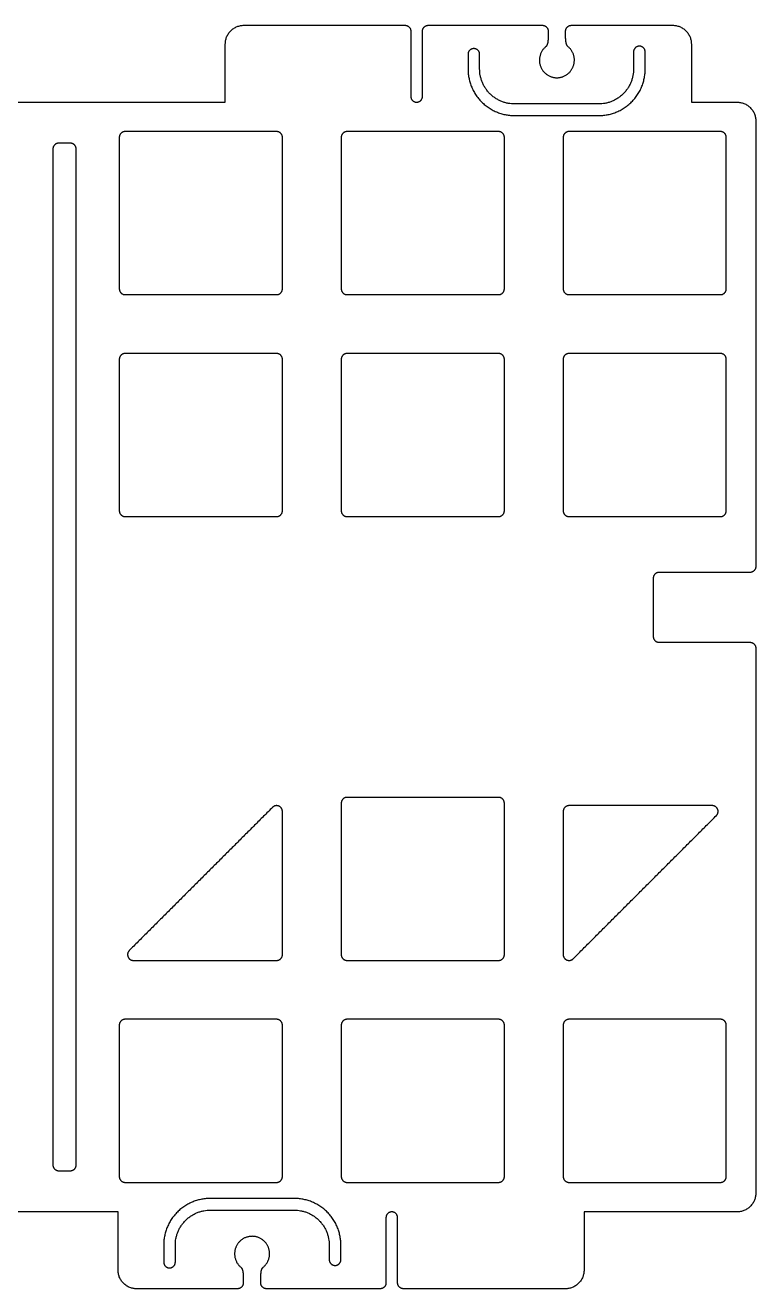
# Model space of a CAD drawing. Header units: millimetres. Extents: x 1 to 349, y 0 to 109.
# Drawn here: x 286.1 to 348.8, y 0.3 to 108.8 of the extents above; entities that cross this region are included whole.
import ezdxf

# ---------------------------------------------------------------- set-up
doc = ezdxf.new("R2010")
doc.units = ezdxf.units.MM
doc.layers.add('默认', color=7, linetype='Continuous', true_color=0x000000)

msp = doc.modelspace()

# ---------------------------------------------------------------- linework, layer by layer
at = {"layer": '默认', "color": 114, "true_color": 0x139b48}
for points in [[(245.31, 107.17), (245.31, 102.17), (303.3, 102.17), (303.3, 107.17)], [(343.3, 107.17), (343.3, 102.17), (347.23, 102.17)], [(294.09, 6.92), (252, 6.92), (252, 1.92)]]:
    msp.add_lwpolyline(points, dxfattribs=at)
for points, weights in [([(303.3, 107.17), (303.3, 108.77), (304.9, 108.77)], [1, 0.707106781187, 1]), ([(318.72, 108.77), (319.22, 108.77), (319.22, 108.27)], [1, 0.707106781185, 1]), ([(320.22, 108.27), (320.22, 108.77), (320.72, 108.77)], [1, 0.707106781187, 1]), ([(330.51, 108.77), (331.01, 108.77), (331.01, 108.27)], [1, 0.707106781189, 1]), ([(332.51, 108.27), (332.51, 108.77), (333.01, 108.77)], [1, 0.70710678119, 1]), ([(341.7, 108.77), (343.3, 108.77), (343.3, 107.17)], [1, 0.707106781188, 1]), ([(324.63, 106.77), (324.13, 106.77), (324.13, 106.27)], [1, 0.707106781187, 1]), ([(325.13, 106.27), (325.13, 106.77), (324.63, 106.77)], [1, 0.707106781187, 1]), ([(324.13, 105.02), (324.13, 101.02), (328.13, 101.02)], [1, 0.707106781189, 1]), ([(328.13, 102.02), (325.13, 102.02), (325.13, 105.02)], [1, 0.707106781189, 1]), ([(335.34, 101.02), (339.34, 101.02), (339.34, 105.02)], [1, 0.707106781184, 1]), ([(338.34, 105.02), (338.34, 102.02), (335.34, 102.02)], [1, 0.707106781184, 1]), ([(347.23, 102.17), (348.83, 102.17), (348.83, 100.57)], [1, 0.707106781187, 1]), ([(294.7, 99.65), (294.2, 99.65), (294.2, 99.15)], [1, 0.707106781187, 1]), ([(308.2, 99.15), (308.2, 99.65), (307.7, 99.65)], [1, 0.707106781188, 1]), ([(313.75, 99.65), (313.25, 99.65), (313.25, 99.15)], [1, 0.707106781187, 1]), ([(327.25, 99.15), (327.25, 99.65), (326.75, 99.65)], [1, 0.707106781188, 1]), ([(332.8, 99.65), (332.3, 99.65), (332.3, 99.15)], [1, 0.707106781187, 1]), ([(346.3, 99.15), (346.3, 99.65), (345.8, 99.65)], [1, 0.707106781189, 1]), ([(289, 98.65), (288.5, 98.65), (288.5, 98.15)], [1, 0.707106781187, 1]), ([(290.5, 98.15), (290.5, 98.65), (290, 98.65)], [1, 0.707106781187, 1]), ([(294.2, 86.15), (294.2, 85.65), (294.7, 85.65)], [1, 0.707106781186, 1]), ([(307.7, 85.65), (308.2, 85.65), (308.2, 86.15)], [1, 0.707106781185, 1]), ([(313.25, 86.15), (313.25, 85.65), (313.75, 85.65)], [1, 0.707106781186, 1]), ([(326.75, 85.65), (327.25, 85.65), (327.25, 86.15)], [1, 0.707106781186, 1]), ([(332.3, 86.15), (332.3, 85.65), (332.8, 85.65)], [1, 0.707106781186, 1]), ([(345.8, 85.65), (346.3, 85.65), (346.3, 86.15)], [1, 0.707106781188, 1]), ([(294.7, 80.6), (294.2, 80.6), (294.2, 80.1)], [1, 0.707106781187, 1]), ([(308.2, 80.1), (308.2, 80.6), (307.7, 80.6)], [1, 0.707106781186, 1]), ([(313.75, 80.6), (313.25, 80.6), (313.25, 80.1)], [1, 0.707106781186, 1]), ([(327.25, 80.1), (327.25, 80.6), (326.75, 80.6)], [1, 0.707106781186, 1]), ([(332.8, 80.6), (332.3, 80.6), (332.3, 80.1)], [1, 0.707106781186, 1]), ([(346.3, 80.1), (346.3, 80.6), (345.8, 80.6)], [1, 0.707106781188, 1]), ([(294.2, 67.1), (294.2, 66.6), (294.7, 66.6)], [1, 0.707106781185, 1]), ([(307.7, 66.6), (308.2, 66.6), (308.2, 67.1)], [1, 0.707106781184, 1]), ([(313.25, 67.1), (313.25, 66.6), (313.75, 66.6)], [1, 0.707106781184, 1]), ([(326.75, 66.6), (327.25, 66.6), (327.25, 67.1)], [1, 0.707106781185, 1]), ([(332.3, 67.1), (332.3, 66.6), (332.8, 66.6)], [1, 0.707106781184, 1]), ([(345.8, 66.6), (346.3, 66.6), (346.3, 67.1)], [1, 0.707106781186, 1]), ([(348.83, 62.31), (348.83, 61.81), (348.33, 61.81)], [1, 0.707106781185, 1]), ([(340.53, 61.81), (340.03, 61.81), (340.03, 61.31)], [1, 0.707106781188, 1]), ([(340.03, 56.31), (340.03, 55.81), (340.53, 55.81)], [1, 0.707106781188, 1]), ([(348.33, 55.81), (348.83, 55.81), (348.83, 55.31)], [1, 0.707106781187, 1]), ([(313.75, 42.5), (313.25, 42.5), (313.25, 42)], [1, 0.707106781187, 1]), ([(327.25, 42), (327.25, 42.5), (326.75, 42.5)], [1, 0.707106781188, 1]), ([(332.8, 41.79), (332.3, 41.79), (332.3, 41.29)], [1, 0.707106781187, 1]), ([(307.7, 28.5), (308.2, 28.5), (308.2, 29)], [1, 0.707106781188, 1]), ([(313.25, 29), (313.25, 28.5), (313.75, 28.5)], [1, 0.707106781185, 1]), ([(326.75, 28.5), (327.25, 28.5), (327.25, 29)], [1, 0.707106781185, 1]), ([(294.7, 23.45), (294.2, 23.45), (294.2, 22.95)], [1, 0.707106781187, 1]), ([(308.2, 22.95), (308.2, 23.45), (307.7, 23.45)], [1, 0.707106781185, 1]), ([(313.75, 23.45), (313.25, 23.45), (313.25, 22.95)], [1, 0.707106781187, 1]), ([(327.25, 22.95), (327.25, 23.45), (326.75, 23.45)], [1, 0.707106781186, 1]), ([(332.8, 23.45), (332.3, 23.45), (332.3, 22.95)], [1, 0.707106781185, 1]), ([(346.3, 22.95), (346.3, 23.45), (345.8, 23.45)], [1, 0.707106781186, 1]), ([(288.5, 10.95), (288.5, 10.45), (289, 10.45)], [1, 0.707106781186, 1]), ([(290, 10.45), (290.5, 10.45), (290.5, 10.95)], [1, 0.707106781187, 1]), ([(294.2, 9.95), (294.2, 9.45), (294.7, 9.45)], [1, 0.707106781186, 1]), ([(307.7, 9.45), (308.2, 9.45), (308.2, 9.95)], [1, 0.707106781187, 1]), ([(313.25, 9.95), (313.25, 9.45), (313.75, 9.45)], [1, 0.707106781186, 1]), ([(326.75, 9.45), (327.25, 9.45), (327.25, 9.95)], [1, 0.707106781187, 1]), ([(332.3, 9.95), (332.3, 9.45), (332.8, 9.45)], [1, 0.707106781186, 1]), ([(345.8, 9.45), (346.3, 9.45), (346.3, 9.95)], [1, 0.707106781188, 1]), ([(302.01, 8.07), (298.01, 8.07), (298.01, 4.07)], [1, 0.707106781184, 1]), ([(313.22, 4.07), (313.22, 8.07), (309.22, 8.07)], [1, 0.707106781189, 1]), ([(348.83, 8.52), (348.83, 6.92), (347.23, 6.92)], [1, 0.707106781186, 1]), ([(299.01, 4.07), (299.01, 7.07), (302.01, 7.07)], [1, 0.707106781184, 1]), ([(309.22, 7.07), (312.22, 7.07), (312.22, 4.07)], [1, 0.707106781189, 1]), ([(312.22, 2.82), (312.22, 2.32), (312.72, 2.32)], [1, 0.707106781185, 1]), ([(312.72, 2.32), (313.22, 2.32), (313.22, 2.82)], [1, 0.707106781187, 1]), ([(295.69, 0.32), (294.09, 0.32), (294.09, 1.92)], [1, 0.707106781188, 1]), ([(334.09, 1.92), (334.09, 0.32), (332.49, 0.32)], [1, 0.707106781187, 1]), ([(304.84, 0.82), (304.84, 0.32), (304.34, 0.32)], [1, 0.70710678119, 1]), ([(306.84, 0.32), (306.34, 0.32), (306.34, 0.82)], [1, 0.707106781186, 1]), ([(317.09, 0.82), (317.09, 0.32), (316.59, 0.32)], [1, 0.707106781188, 1]), ([(318.59, 0.32), (318.09, 0.32), (318.09, 0.82)], [1, 0.707106781185, 1])]:
    msp.add_rational_spline(points, weights, degree=2, dxfattribs=at)
for points, degree in [([(304.9, 108.77), (309.51, 108.77), (314.11, 108.77), (318.72, 108.77)], 3), ([(320.72, 108.77), (323.98, 108.77), (327.24, 108.77), (330.51, 108.77)], 3), ([(333.01, 108.77), (335.91, 108.77), (338.8, 108.77), (341.7, 108.77)], 3), ([(319.22, 108.27), (319.22, 106.41), (319.22, 104.54), (319.22, 102.67)], 3), ([(320.22, 102.67), (320.22, 104.54), (320.22, 106.41), (320.22, 108.27)], 3), ([(331.01, 108.27), (331.01, 108.11), (331.01, 107.94), (331.01, 107.77)], 3), ([(332.51, 107.77), (332.51, 107.94), (332.51, 108.11), (332.51, 108.27)], 3), ([(338.34, 106.48), (338.34, 105.75), (338.34, 105.02)], 2), ([(339.34, 105.02), (339.34, 105.75), (339.34, 106.48)], 2), ([(324.13, 106.27), (324.13, 105.65), (324.13, 105.02)], 2), ([(325.13, 105.02), (325.13, 105.65), (325.13, 106.27)], 2), ([(335.34, 102.02), (331.74, 102.02), (328.13, 102.02)], 2), ([(328.13, 101.02), (331.74, 101.02), (335.34, 101.02)], 2), ([(348.83, 100.57), (348.83, 87.82), (348.83, 75.06), (348.83, 62.31)], 3), ([(294.2, 99.15), (294.2, 92.65), (294.2, 86.15)], 2), ([(307.7, 99.65), (301.2, 99.65), (294.7, 99.65)], 2), ([(308.2, 86.15), (308.2, 92.65), (308.2, 99.15)], 2), ([(313.25, 99.15), (313.25, 92.65), (313.25, 86.15)], 2), ([(326.75, 99.65), (320.25, 99.65), (313.75, 99.65)], 2), ([(327.25, 86.15), (327.25, 92.65), (327.25, 99.15)], 2), ([(332.3, 99.15), (332.3, 92.65), (332.3, 86.15)], 2), ([(345.8, 99.65), (339.3, 99.65), (332.8, 99.65)], 2), ([(346.3, 86.15), (346.3, 92.65), (346.3, 99.15)], 2), ([(288.5, 98.15), (288.5, 54.55), (288.5, 10.95)], 2), ([(290, 98.65), (289.5, 98.65), (289, 98.65)], 2), ([(290.5, 10.95), (290.5, 54.55), (290.5, 98.15)], 2), ([(294.7, 85.65), (301.2, 85.65), (307.7, 85.65)], 2), ([(313.75, 85.65), (320.25, 85.65), (326.75, 85.65)], 2), ([(332.8, 85.65), (339.3, 85.65), (345.8, 85.65)], 2), ([(307.7, 80.6), (301.2, 80.6), (294.7, 80.6)], 2), ([(326.75, 80.6), (320.25, 80.6), (313.75, 80.6)], 2), ([(345.8, 80.6), (339.3, 80.6), (332.8, 80.6)], 2), ([(294.2, 80.1), (294.2, 73.6), (294.2, 67.1)], 2), ([(308.2, 67.1), (308.2, 73.6), (308.2, 80.1)], 2), ([(313.25, 80.1), (313.25, 73.6), (313.25, 67.1)], 2), ([(327.25, 67.1), (327.25, 73.6), (327.25, 80.1)], 2), ([(332.3, 80.1), (332.3, 73.6), (332.3, 67.1)], 2), ([(346.3, 67.1), (346.3, 73.6), (346.3, 80.1)], 2), ([(294.7, 66.6), (301.2, 66.6), (307.7, 66.6)], 2), ([(313.75, 66.6), (320.25, 66.6), (326.75, 66.6)], 2), ([(332.8, 66.6), (339.3, 66.6), (345.8, 66.6)], 2), ([(340.03, 61.31), (340.03, 59.64), (340.03, 57.98), (340.03, 56.31)], 3), ([(348.33, 61.81), (346.31, 61.81), (343.71, 61.81), (340.53, 61.81)], 3), ([(340.53, 55.81), (343.71, 55.81), (346.31, 55.81), (348.33, 55.81)], 3), ([(348.83, 55.31), (348.83, 39.71), (348.83, 24.12), (348.83, 8.52)], 3), ([(326.75, 42.5), (320.25, 42.5), (313.75, 42.5)], 2), ([(307.35, 41.64), (301.2, 35.5), (295.05, 29.35)], 2), ([(308.2, 29), (308.2, 35.14), (308.2, 41.29)], 2), ([(313.25, 42), (313.25, 35.5), (313.25, 29)], 2), ([(327.25, 29), (327.25, 35.5), (327.25, 42)], 2), ([(332.3, 41.29), (332.3, 35.14), (332.3, 29)], 2), ([(345.09, 41.79), (338.95, 41.79), (332.8, 41.79)], 2), ([(333.15, 28.64), (339.3, 34.79), (345.45, 40.94)], 2), ([(295.41, 28.5), (301.55, 28.5), (307.7, 28.5)], 2), ([(313.75, 28.5), (320.25, 28.5), (326.75, 28.5)], 2), ([(294.2, 22.95), (294.2, 16.45), (294.2, 9.95)], 2), ([(307.7, 23.45), (301.2, 23.45), (294.7, 23.45)], 2), ([(308.2, 9.95), (308.2, 16.45), (308.2, 22.95)], 2), ([(313.25, 22.95), (313.25, 16.45), (313.25, 9.95)], 2), ([(326.75, 23.45), (320.25, 23.45), (313.75, 23.45)], 2), ([(327.25, 9.95), (327.25, 16.45), (327.25, 22.95)], 2), ([(332.3, 22.95), (332.3, 16.45), (332.3, 9.95)], 2), ([(345.8, 23.45), (339.3, 23.45), (332.8, 23.45)], 2), ([(346.3, 9.95), (346.3, 16.45), (346.3, 22.95)], 2), ([(289, 10.45), (289.5, 10.45), (290, 10.45)], 2), ([(294.7, 9.45), (301.2, 9.45), (307.7, 9.45)], 2), ([(313.75, 9.45), (320.25, 9.45), (326.75, 9.45)], 2), ([(332.8, 9.45), (339.3, 9.45), (345.8, 9.45)], 2), ([(309.22, 8.07), (305.62, 8.07), (302.01, 8.07)], 2), ([(294.09, 1.92), (294.09, 3.37), (294.09, 5.04), (294.09, 6.92)], 3), ([(302.01, 7.07), (305.62, 7.07), (309.22, 7.07)], 2), ([(347.23, 6.92), (342.85, 6.92), (338.47, 6.92), (334.09, 6.92)], 3), ([(334.09, 6.92), (334.09, 4.95), (334.09, 3.28), (334.09, 1.92)], 3), ([(317.09, 6.42), (317.09, 4.56), (317.09, 2.69), (317.09, 0.82)], 3), ([(318.09, 0.82), (318.09, 2.69), (318.09, 4.56), (318.09, 6.42)], 3), ([(298.01, 4.07), (298.01, 3.34), (298.01, 2.61)], 2), ([(299.01, 2.61), (299.01, 3.34), (299.01, 4.07)], 2), ([(312.22, 4.07), (312.22, 3.45), (312.22, 2.82)], 2), ([(313.22, 2.82), (313.22, 3.45), (313.22, 4.07)], 2), ([(304.84, 1.32), (304.84, 1.16), (304.84, 0.99), (304.84, 0.82)], 3), ([(306.34, 0.82), (306.34, 0.99), (306.34, 1.16), (306.34, 1.32)], 3), ([(304.34, 0.32), (301.46, 0.32), (298.58, 0.32), (295.69, 0.32)], 3), ([(316.59, 0.32), (313.34, 0.32), (310.09, 0.32), (306.84, 0.32)], 3), ([(332.49, 0.32), (327.86, 0.32), (323.23, 0.32), (318.59, 0.32)], 3)]:
    msp.add_open_spline(points, degree=degree, dxfattribs=at)
for points, weights, degree, knots in [([(331.01, 107.77), (331.01, 107.66), (331, 107.54), (330.99, 107.42), (330.97, 107.24), (330.92, 107.03), (330.79, 106.92)], [1, 0.998870431445, 0.998866293986, 1, 1, 1, 1], 3, [1362.939234, 1362.939234, 1362.939234, 1362.939234, 1363.455789, 1363.455789, 1363.455789, 1364.290791, 1364.290791, 1364.290791, 1364.290791]), ([(332.72, 106.93), (332.62, 107.01), (332.57, 107.17), (332.55, 107.3), (332.52, 107.46), (332.51, 107.61), (332.51, 107.77)], [1, 1, 1, 1, 0.997903478503, 0.997912695911, 1], 3, [1372.706588, 1372.706588, 1372.706588, 1372.706588, 1373.403563, 1373.403563, 1373.403563, 1374.183714, 1374.183714, 1374.183714, 1374.183714]), ([(330.79, 106.92), (329.99, 106.24), (330.35, 105.26), (330.71, 104.27), (331.76, 104.27), (332.82, 104.28), (333.17, 105.27), (333.53, 106.26), (332.72, 106.93)], [1, 0.818725270994, 1, 0.818725270994, 1, 0.818725270994, 1, 0.818725270994, 1], 2, [1364.290791, 1364.290791, 1364.290791, 1366.394741, 1366.394741, 1368.49869, 1368.49869, 1370.602639, 1370.602639, 1372.706588, 1372.706588, 1372.706588]), ([(339.34, 106.48), (339.34, 106.98), (338.84, 106.98), (338.34, 106.98), (338.34, 106.48)], [1, 0.707106781186, 1, 0.707106781186, 1], 2, [122.117524, 122.117524, 122.117524, 123.117524, 123.117524, 124.117524, 124.117524, 124.117524]), ([(319.22, 102.67), (319.22, 102.17), (319.72, 102.17), (320.22, 102.17), (320.22, 102.67)], [1, 0.707106781186, 1, 0.707106781186, 1], 2, [1343.047118, 1343.047118, 1343.047118, 1344.047118, 1344.047118, 1345.047118, 1345.047118, 1345.047118]), ([(308.2, 41.29), (308.2, 41.62), (307.89, 41.75), (307.58, 41.88), (307.35, 41.64)], [1, 0.831469612303, 1, 0.831469612303, 1], 2, [91.286555, 91.286555, 91.286555, 91.954733, 91.954733, 92.622912, 92.622912, 92.622912]), ([(345.45, 40.94), (345.68, 41.17), (345.56, 41.48), (345.43, 41.79), (345.09, 41.79)], [1, 0.831469612303, 1, 0.831469612303, 1], 2, [77.657304, 77.657304, 77.657304, 78.325483, 78.325483, 78.993661, 78.993661, 78.993661]), ([(295.05, 29.35), (294.82, 29.11), (294.95, 28.81), (295.07, 28.5), (295.41, 28.5)], [1, 0.831469612303, 1, 0.831469612303, 1], 2, [110.007688, 110.007688, 110.007688, 110.675867, 110.675867, 111.344045, 111.344045, 111.344045]), ([(332.3, 29), (332.3, 28.66), (332.61, 28.54), (332.92, 28.41), (333.15, 28.64)], [1, 0.831469612302, 1, 0.831469612302, 1], 2, [104.579448, 104.579448, 104.579448, 105.247626, 105.247626, 105.915805, 105.915805, 105.915805]), ([(318.09, 6.42), (318.09, 6.92), (317.59, 6.92), (317.09, 6.92), (317.09, 6.42)], [1, 0.707106781187, 1, 0.707106781187, 1], 2, [1547.458012, 1547.458012, 1547.458012, 1548.458012, 1548.458012, 1549.458012, 1549.458012, 1549.458012]), ([(306.55, 2.17), (307.36, 2.84), (307.01, 3.83), (306.65, 4.82), (305.6, 4.82), (304.55, 4.83), (304.19, 3.84), (303.82, 2.85), (304.63, 2.17)], [1, 0.818725270994, 1, 0.818725270994, 1, 0.818725270994, 1, 0.818725270994, 1], 2, [770.333892, 770.333892, 770.333892, 772.437841, 772.437841, 774.54179, 774.54179, 776.645739, 776.645739, 778.749688, 778.749688, 778.749688]), ([(298.01, 2.61), (298.01, 2.11), (298.51, 2.11), (299.01, 2.11), (299.01, 2.61)], [1, 0.707106781186, 1, 0.707106781186, 1], 2, [122.117524, 122.117524, 122.117524, 123.117524, 123.117524, 124.117524, 124.117524, 124.117524]), ([(304.63, 2.17), (304.75, 2.07), (304.8, 1.85), (304.82, 1.67), (304.84, 1.56), (304.84, 1.44), (304.84, 1.32)], [1, 0.9992495162, 0.998499595627, 0.997750237856, 0.99736759063, 0.998120795368, 1], 3, [778.749688, 778.749688, 778.749688, 778.749688, 779.584691, 779.584691, 779.584691, 780.101245, 780.101245, 780.101245, 780.101245]), ([(306.34, 1.32), (306.34, 1.48), (306.36, 1.64), (306.38, 1.8), (306.4, 1.93), (306.46, 2.09), (306.55, 2.17)], [1, 0.997912695911, 0.997903478503, 1, 1, 1, 1], 3, [768.856766, 768.856766, 768.856766, 768.856766, 769.636917, 769.636917, 769.636917, 770.333892, 770.333892, 770.333892, 770.333892])]:
    msp.add_rational_spline(points, weights, degree=degree, knots=knots, dxfattribs=at)

doc.saveas('drawing.dxf')
